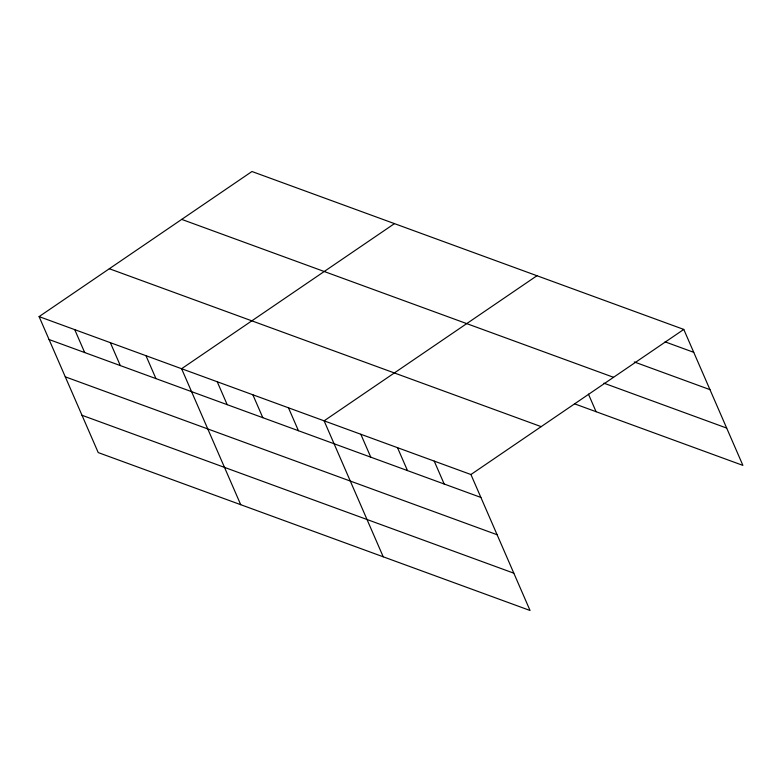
<?xml version="1.0" encoding="UTF-8"?>
<svg xmlns="http://www.w3.org/2000/svg" width="782" height="782" viewBox="0 0 782 782"><rect width="100%" height="100%" fill="white"/><g stroke="black" fill="none" stroke-linecap="round" stroke-linejoin="round"><path stroke-width="1.17" d="M39.1 316.612L470.93 474.527L530.049 610.488L98.219 452.583L39.1 316.612L251.951 171.512L683.781 329.418L742.9 465.388L574.926 403.962M394.46 223.623L181.6 368.723L240.719 504.693M536.96 275.733L324.11 420.833L383.229 556.804M470.93 474.527L683.781 329.418M665.062 341.842L693.742 352.33M634.261 361.949L709.968 389.641M181.707 219.39L613.538 377.305M603.948 383.19L726.673 428.077M109.343 268.734L541.173 426.64M49.061 339.525L480.891 497.44M65.287 376.836L497.108 534.741M81.993 415.271L513.823 573.186M588.445 394.138L596.079 411.694M434.225 461.106L444.186 484.019M397.52 447.685L407.481 470.588M360.815 434.264L370.776 457.167M288.48 407.813L298.441 430.716M252.86 394.783L262.82 417.696M217.23 381.753L227.191 404.665M145.98 355.702L155.941 378.605M110.35 342.672L120.311 365.585M74.73 329.642L84.691 352.555"/></g></svg>
